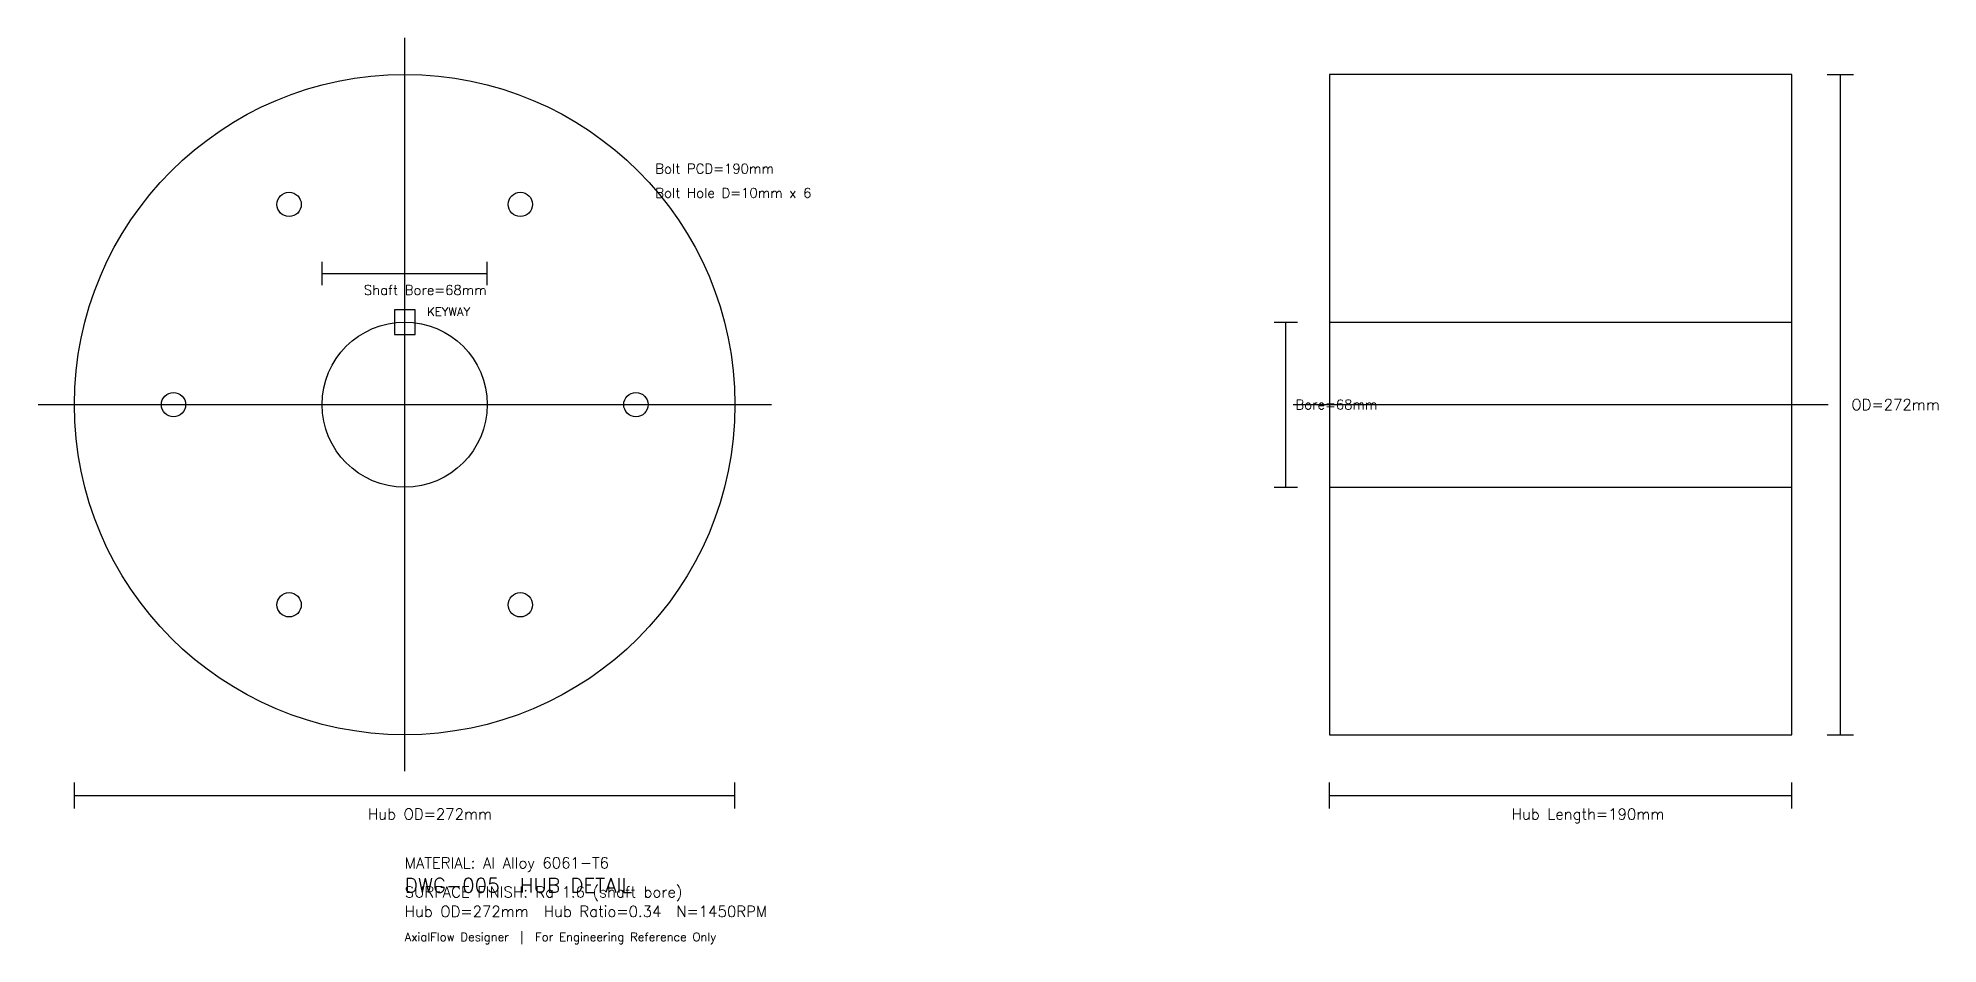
# Model space of a CAD drawing. Extents: x -151 to 631, y -222 to 151.
import ezdxf

# ---------------------------------------------------------------- set-up
doc = ezdxf.new("R2010")
doc.units = 0
for name, color, linetype in [('ANNOTATION', 3, 'Continuous'), ('CENTERLINE', 1, 'Continuous'), ('DIMENSIONS', 7, 'Continuous'), ('HUB', 9, 'Continuous'), ('TITLE_BLOCK', 5, 'Continuous')]:
    doc.layers.add(name, color=color, linetype=linetype)
doc.styles.get("Standard").update_dxf_attribs({"font": 'simplex.shx'})

msp = doc.modelspace()

# ---------------------------------------------------------------- linework, layer by layer
at = {"layer": 'CENTERLINE'}
for p, q in [((0, -151), (0, 151)), ((380.8, 34), (571.2, 34)), ((-151, 0), (151, 0)), ((365.8, 0), (586.2, 0)), ((380.8, -34), (571.2, -34))]:
    msp.add_line(p, q, dxfattribs=at)
msp.add_circle((0, 0), 34, dxfattribs=at)
at = {"layer": 'DIMENSIONS'}
for p, q in [((585.8, 136), (596.6, 136)), ((591.2, -136), (591.2, 136)), ((-34, 49.2), (-34, 58.8)), ((34, 49.2), (34, 58.8)), ((-34, 54), (34, 54)), ((358, 34), (367.6, 34)), ((362.8, -34), (362.8, 34)), ((358, -34), (367.6, -34)), ((585.8, -136), (596.6, -136)), ((-136, -166.4), (-136, -155.6)), ((136, -166.4), (136, -155.6)), ((380.8, -166.4), (380.8, -155.6)), ((571.2, -166.4), (571.2, -155.6)), ((-136, -161), (136, -161)), ((380.8, -161), (571.2, -161))]:
    msp.add_line(p, q, dxfattribs=at)
at = {"layer": 'HUB'}
for points in [[(380.8, -136), (571.2, -136), (571.2, 136), (380.8, 136)], [(-4.25, 28.9), (4.25, 28.9), (4.25, 39.1), (-4.25, 39.1)]]:
    msp.add_lwpolyline(points, close=True, dxfattribs=at)
for centre, radius in [((0, 0), 136), ((-47.6, 82.45), 5), ((47.6, 82.45), 5), ((-95.2, 0), 5), ((95.2, 0), 5), ((-47.6, -82.45), 5), ((47.6, -82.45), 5)]:
    msp.add_circle(centre, radius, dxfattribs=at)

# ---------------------------------------------------------------- texts
at = {"layer": 'ANNOTATION'}
for s, height, p in [('KEYWAY', 3.5, (9.25, 36.55)), ('MATERIAL: Al Alloy 6061-T6', 4.5, (0, -191)), ('SURFACE FINISH: Ra 1.6 (shaft bore)', 4.5, (0, -203)), ('Hub OD=272mm  Hub Ratio=0.34  N=1450RPM', 4.5, (0, -211)), ('AxialFlow Designer  |  For Engineering Reference Only', 3.5, (0, -221))]:
    msp.add_text(s, height=height, dxfattribs=at).set_placement(p)
at = {"layer": 'DIMENSIONS'}
for s, height, p in [('Bolt PCD=190mm', 4, (103.2, 95.2)), ('Bolt Hole D=10mm x 6', 4, (103.2, 85.2)), ('Shaft Bore=68mm', 4, (-16.8, 45.2)), ('Bore=68mm', 4, (366.8, -2)), ('OD=272mm', 4.5, (595.7, -2.25)), ('Hub OD=272mm', 4.5, (-15.12, -170.9)), ('Hub Length=190mm', 4.5, (455.84, -170.9))]:
    msp.add_text(s, height=height, dxfattribs=at).set_placement(p)
at = {"layer": 'TITLE_BLOCK'}
msp.add_text('DWG-005  HUB DETAIL', height=6, dxfattribs=at).set_placement((0, -201))

doc.saveas('drawing.dxf')
